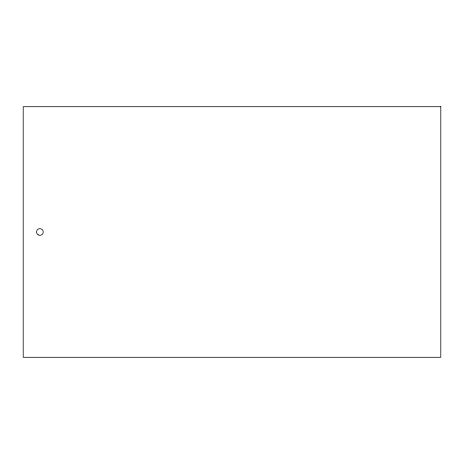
<?xml version="1.0" encoding="UTF-8"?>
<svg xmlns="http://www.w3.org/2000/svg" width="464" height="464" viewBox="0 0 464 464"><rect width="100%" height="100%" fill="white"/><g stroke="black" fill="none" stroke-linecap="round" stroke-linejoin="round"><path stroke-width="0.7" d="M440.8 106.72L23.2 106.72L23.2 357.28L440.8 357.28L440.8 106.72M38.234 234.894A3.341 3.341 0 0 0 43.245 232A3.341 3.341 0 0 0 38.234 229.106A3.341 3.341 0 0 0 38.234 234.894"/></g></svg>
